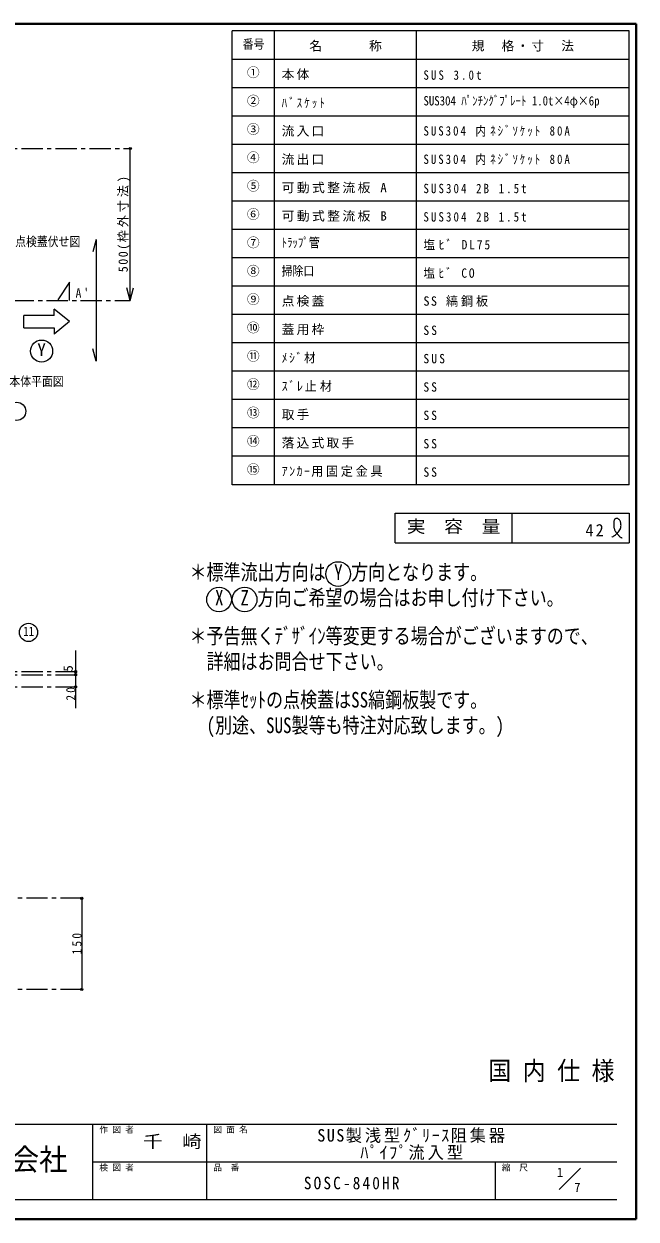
# Model space of a CAD drawing. Units: millimetres at full size, sheet at 1:7; details may follow other scales. Extents: x -1452 to 1383, y -997 to 970.
# Drawn here: x 375 to 1383, y -997 to 970 of the extents above; entities that cross this region are included whole.
import ezdxf
from ezdxf.enums import TextEntityAlignment as Align

# ---------------------------------------------------------------- set-up
doc = ezdxf.new("R2010")
doc.units = ezdxf.units.MM
doc.header["$LTSCALE"] = 7
doc.header["$PDMODE"] = 32
doc.header["$PDSIZE"] = 3.5
doc.linetypes.add('CHAIN1', pattern=[8, 5, -1, 1, -1])
doc.layers.add('0-A', color=4, linetype='Continuous', lineweight=9)
doc.styles.add('ＭＳ ゴシック', font='')
doc.styles.get('ＭＳ ゴシック').set_extended_font_data('MS Gothic')

msp = doc.modelspace()

# ---------------------------------------------------------------- linework, layer by layer
at = {"layer": '0-A', "color": 1, "lineweight": 40}
for p, q in [((1382.643, 969.513), (-1452.357, 969.513)), ((1382.643, -997.487), (1382.643, 969.513)), ((1382.643, -997.487), (-1452.357, -997.487))]:
    msp.add_line(p, q, dxfattribs=at)
at = {"layer": '0-A', "color": 3, "lineweight": 18}
for p, q in [((1370.976, 957.846), (717.643, 957.846)), ((717.643, 211.18), (717.643, 957.846)), ((787.643, 211.18), (787.643, 957.846)), ((1020.976, 211.18), (1020.976, 957.846)), ((1370.976, 211.18), (1370.976, 957.846)), ((1370.976, 911.18), (717.643, 911.18)), ((1370.976, 864.513), (717.643, 864.513)), ((1370.976, 817.846), (717.643, 817.846)), ((1370.976, 771.18), (717.643, 771.18)), ((1370.976, 724.513), (717.643, 724.513)), ((1370.976, 677.846), (717.643, 677.846)), ((1370.976, 631.18), (717.643, 631.18)), ((1370.976, 584.513), (717.643, 584.513)), ((1370.976, 537.846), (717.643, 537.846)), ((1370.976, 491.18), (717.643, 491.18)), ((1370.976, 444.513), (717.643, 444.513)), ((1370.976, 397.846), (717.643, 397.846)), ((1370.976, 351.18), (717.643, 351.18)), ((1370.976, 304.513), (717.643, 304.513)), ((1370.976, 257.846), (717.643, 257.846)), ((1370.976, 211.18), (717.643, 211.18)), ((985.976, 164.513), (1370.976, 164.513)), ((985.976, 115.513), (985.976, 164.513)), ((1178.476, 115.513), (1178.476, 164.513)), ((1370.976, 164.513), (1370.976, 115.513)), ((985.976, 115.513), (1370.976, 115.513))]:
    msp.add_line(p, q, dxfattribs=at)
at = {"layer": '0-A', "linetype": 'CHAIN1'}
for p, q in [((315.143, 764.513), (550.143, 764.513)), ((450.143, 544.513), (430.143, 514.513)), ((450.143, 514.513), (450.143, 544.513)), ((-651.524, 514.513), (550.143, 514.513)), ((315.143, -96.487), (460.143, -96.487)), ((315.143, -101.487), (460.143, -101.487)), ((315.143, -121.487), (460.143, -121.487)), ((470.143, -469.487), (-544.857, -469.487)), ((470.143, -619.487), (207.643, -619.487))]:
    msp.add_line(p, q, dxfattribs=at)
at = {"layer": '0-A'}
for p, q in [((550.143, 514.513), (550.143, 764.513)), ((550.143, 514.513), (544.596, 535.211)), ((550.143, 514.513), (555.689, 535.211)), ((425.143, 489.513), (425.143, 500.013)), ((450.143, 479.513), (425.143, 500.013)), ((425.143, 489.513), (375.143, 489.513)), ((375.143, 469.513), (375.143, 489.513)), ((450.143, 479.513), (425.143, 459.013)), ((375.143, 469.513), (425.143, 469.513)), ((425.143, 469.513), (425.143, 459.013)), ((460.143, -61.487), (460.143, -101.487)), ((460.143, -101.487), (460.143, -156.487)), ((470.143, -469.487), (470.143, -619.487))]:
    msp.add_line(p, q, dxfattribs=at)
at = {"layer": '0-A', "color": 5, "lineweight": 25}
for p, q in [((494.143, 614.513), (488.707, 594.229)), ((494.143, 614.513), (494.143, 414.513)), ((494.143, 414.513), (488.707, 434.797))]:
    msp.add_line(p, q, dxfattribs=at)
at = {"layer": '0-A', "color": 6, "lineweight": 25}
for p, q in [((-34.857, -840.987), (1351.143, -840.987)), ((488.643, -965.987), (488.643, -840.987)), ((676.143, -965.987), (676.143, -840.987)), ((488.643, -903.487), (1351.143, -903.487)), ((1151.143, -965.987), (1151.143, -903.487)), ((1351.143, -965.987), (-34.857, -965.987))]:
    msp.add_line(p, q, dxfattribs=at)
at = {"layer": '0-A', "color": 7, "lineweight": 18}
msp.add_line((1255.787, -948.842), (1291.143, -913.487), dxfattribs=at)
at = {"layer": '0-A'}
for points in [[(1342.72, 124.597), (1343.459, 125.096), (1344.731, 125.961), (1345.996, 126.842), (1347.25, 127.748), (1348.488, 128.687), (1349.705, 129.671), (1350.4, 130.266), (1351.226, 131.009), (1352.599, 132.358), (1353.878, 133.791), (1355.03, 135.307), (1356.018, 136.905), (1356.81, 138.583), (1357.166, 139.592), (1357.362, 140.296), (1357.611, 141.536), (1357.756, 142.803), (1357.803, 144.089), (1357.761, 145.389), (1357.638, 146.696), (1357.532, 147.455), (1357.418, 148.125), (1357.17, 149.269), (1356.844, 150.383), (1356.423, 151.449), (1355.891, 152.45), (1355.234, 153.368), (1354.789, 153.855), (1354.481, 154.146), (1353.906, 154.603), (1353.283, 154.997), (1352.618, 155.313), (1351.92, 155.54), (1351.195, 155.664), (1350.766, 155.684), (1350.396, 155.669), (1349.76, 155.577), (1349.14, 155.405), (1348.55, 155.159)], [(1348.55, 155.159), (1348.009, 154.844), (1347.532, 154.467), (1347.291, 154.221), (1346.962, 153.784), (1346.557, 152.933), (1346.321, 151.983), (1346.211, 150.962), (1346.181, 149.896), (1346.189, 148.812), (1346.194, 148.187), (1346.187, 147.341), (1346.146, 145.918), (1346.098, 144.532), (1346.076, 143.177), (1346.114, 141.846), (1346.245, 140.532), (1346.377, 139.775), (1346.533, 139.107), (1346.884, 137.963), (1347.329, 136.834), (1347.854, 135.727), (1348.446, 134.646), (1349.092, 133.598), (1349.486, 133.009), (1349.79, 132.575), (1350.328, 131.842), (1350.882, 131.127), (1351.449, 130.422), (1352.027, 129.724), (1352.616, 129.026), (1352.96, 128.62), (1353.33, 128.186), (1353.977, 127.442), (1354.646, 126.72), (1355.344, 126.038), (1356.082, 125.415), (1356.868, 124.87), (1357.349, 124.597), (1357.561, 124.49)], [(1357.561, 124.49), (1357.935, 124.321), (1358.317, 124.166), (1358.706, 124.023), (1359.099, 123.887), (1359.496, 123.757), (1359.726, 123.682)]]:
    msp.add_lwpolyline(points, dxfattribs=at)
at = {"layer": '0-A', "color": 7, "lineweight": 18}
for centre, radius in [((404.143, 431.013), 18.2), ((363.181, 331.955), 15), ((382.69, -31.95), 15)]:
    msp.add_circle(centre, radius, dxfattribs=at)
at = {"layer": '0-A', "color": 5, "lineweight": 25}
for centre in [(892.293, 64.18), (696.293, 22.18), (738.293, 22.18)]:
    msp.add_circle(centre, 20.3, dxfattribs=at)
at = {"layer": '0-A'}
for p in [(550.143, 764.513), (460.143, -96.487), (460.143, -101.487), (460.143, -121.487), (470.143, -469.487), (470.143, -619.487)]:
    msp.add_point(p, dxfattribs=at)

# ---------------------------------------------------------------- texts
at = {"layer": '0-A', "color": 7, "style": 'ＭＳ ゴシック'}
for s, height, width, p in [('番号', 15.4, 0.85, (735.143, 924.013)), ('SUS304 ﾊﾟﾝﾁﾝｸﾞﾌﾟﾚｰﾄ 1.0t×4φ×6p', 15.4, 0.85, (1032.643, 830.68)), ('標準点検蓋伏せ図', 15.4, 0.85, (325.009, 599.013)), ('ﾄﾗｯﾌﾟ管', 15.4, 0.85, (799.309, 597.346)), ('掃除口', 15.4, 0.85, (799.309, 550.68)), ('本体平面図', 15.4, 0.85, (351.259, 369.013)), ('実\u3000容\u3000量', 20.53, 1.1, (1005.226, 126.013)), ('＊標準流出方向は Y 方向となります。', 25.66, 0.8, (647.643, 46.68)), (' X  Z 方向ご希望の場合はお申し付け下さい。', 25.66, 0.8, (675.643, 4.68)), ('11', 15.4, 0.85, (373.94, -42.45)), ('＊予告無くﾃﾞｻﾞｲﾝ等変更する場合がございますので、', 25.66, 0.8, (647.643, -58.32)), ('詳細はお問合せ下さい。', 25.66, 0.8, (675.643, -100.32)), ('＊標準ｾｯﾄの点検蓋はSS縞鋼板製です。', 25.66, 0.8, (647.643, -163.32)), ('(別途、SUS製等も特注対応致します。)', 25.66, 0.8, (675.643, -205.32)), ('国 内 仕 様', 30.79, 0.9, (1139.393, -777.987)), ('千\u3000崎', 20.53, 1.15, (571.143, -886.237)), ('工業株式会社', 35.92, 0.95, (167.393, -927.987))]:
    msp.add_text(s, height=height, dxfattribs=dict(at, width=width)).set_placement(p, align=Align.BOTTOM_LEFT)
for s, height, p in [('①', 15.4, (742.143, 877.346)), ('②', 15.4, (742.143, 830.68)), ('③', 15.4, (742.143, 784.013)), ('④', 15.4, (742.143, 737.346)), ('⑤', 15.4, (742.143, 690.68)), ('⑥', 15.4, (742.143, 644.013)), ('⑦', 15.4, (742.143, 597.346)), ('⑧', 15.4, (742.143, 550.68)), ('⑨', 15.4, (742.143, 504.013)), ('⑩', 15.4, (742.143, 457.346)), ('Y', 20.53, (397.143, 417.013)), ('⑪', 15.4, (742.143, 410.68)), ('⑫', 15.4, (742.143, 364.013)), ('⑬', 15.4, (742.143, 317.346)), ('⑭', 15.4, (742.143, 270.68)), ('⑮', 15.4, (742.143, 224.013)), ('作 図 者', 10.26, (499.143, -858.487)), ('図 面 名', 10.26, (686.643, -858.487)), ('検 図 者', 10.26, (499.143, -920.987)), ('品\u3000番', 10.26, (686.643, -920.987)), ('縮\u3000尺', 10.26, (1161.643, -920.987)), ('1', 15.4, (1252.231, -932.753)), ('7', 15.4, (1280.735, -957.519))]:
    msp.add_text(s, height=height, dxfattribs=at).set_placement(p, align=Align.BOTTOM_LEFT)
msp.add_text('5', height=15.4, rotation=90, dxfattribs=at).set_placement((460.143, -96.487), align=Align.BOTTOM_LEFT)
at = {"layer": '0-A', "color": 7, "attachment_point": 7, "style": 'ＭＳ ゴシック'}
for s, insert, char_height in [('\\T1.17;名\u3000\u3000\u3000称', (844.809, 924.013), 15.4), ('\\T1.17;規\u3000格・寸\u3000法', (1111.976, 924.013), 15.4), ('\\T1.17;本体', (799.309, 877.346), 15.4), ('\\T1.39;\\W0.85;SUS\\~3.0t', (1032.643, 877.346), 15.4), ('\\T1.39;\\W0.85;ﾊﾞｽｹｯﾄ', (799.309, 830.68), 15.4), ('\\T1.17;流入口', (799.309, 784.013), 15.4), ('\\T1.37;\\W0.85;SUS304\\~内ﾈｼﾞｿｹｯﾄ\\~80A', (1032.643, 784.013), 15.4), ('\\T1.17;流出口', (799.309, 737.346), 15.4), ('\\T1.37;\\W0.85;SUS304\\~内ﾈｼﾞｿｹｯﾄ\\~80A', (1032.643, 737.346), 15.4), ('\\T1.19;可動式整流板\\~A', (799.309, 690.68), 15.4), ('\\T1.39;\\W0.85;SUS304\\~2B\\~1.5t', (1032.643, 690.68), 15.4), ('\\T1.19;可動式整流板\\~B', (799.309, 644.013), 15.4), ('\\T1.39;\\W0.85;SUS304\\~2B\\~1.5t', (1032.643, 644.013), 15.4), ('\\T1.33;\\W0.9;塩ﾋﾞ\\~DL75', (1032.643, 597.346), 15.4), ('\\T1.32;\\W0.9;塩ﾋﾞ\\~CO', (1032.643, 550.68), 15.4), ("\\T1.36;\\W0.9;A'", (460.143, 519.013), 15.4), ('\\T1.17;点検蓋', (799.309, 504.013), 15.4), ('\\T1.24;\\W0.95;SS\\~縞鋼板', (1032.643, 504.013), 15.4), ('\\T1.17;蓋用枠', (799.309, 457.346), 15.4), ('\\T1.36;\\W0.9;SS', (1032.643, 457.346), 15.4), ('\\T1.3;\\W0.9;ﾒｼﾞ材', (799.309, 410.68), 15.4), ('\\T1.38;\\W0.9;SUS', (1032.643, 410.68), 15.4), ('\\T1.26;\\W0.95;ｽﾞﾚ止材', (799.309, 364.013), 15.4), ('\\T1.36;\\W0.9;SS', (1032.643, 364.013), 15.4), ('\\T1.17;取手', (799.309, 317.346), 15.4), ('\\T1.36;\\W0.9;SS', (1032.643, 317.346), 15.4), ('\\T1.17;落込式取手', (799.309, 270.68), 15.4), ('\\T1.36;\\W0.9;SS', (1032.643, 270.68), 15.4), ('\\T1.22;\\W0.95;ｱﾝｶｰ用固定金具', (799.309, 224.013), 15.4), ('\\T1.36;\\W0.9;SS', (1032.643, 224.013), 15.4), ('\\T1.27;\\W0.95;42', (1299.226, 126.013), 20.53), ('\\T1.18;\\W0.95;SUS製浅型ｸﾞﾘｰｽ阻集器', (857.893, -872.237), 20.53), ('\\T1.19;\\W0.95;ﾊﾟｲﾌﾟ流入型', (928.768, -900.237), 20.53), ('\\T1.28;\\W0.9;SOSC-840HR', (835.768, -948.737), 20.53)]:
    msp.add_mtext(s, dxfattribs=dict(at, insert=insert, char_height=char_height))
at = {"layer": '0-A', "color": 7, "char_height": 15.4, "attachment_point": 7, "rotation": 90, "style": 'ＭＳ ゴシック'}
for s, insert in [('\\T1.24;\\W0.95;500(枠外寸法)', (550.143, 560.763)), ('\\T1.36;\\W0.9;20', (460.143, -144.237)), ('\\T1.38;\\W0.9;150', (470.143, -561.987))]:
    msp.add_mtext(s, dxfattribs=dict(at, insert=insert))

doc.saveas('drawing.dxf')
